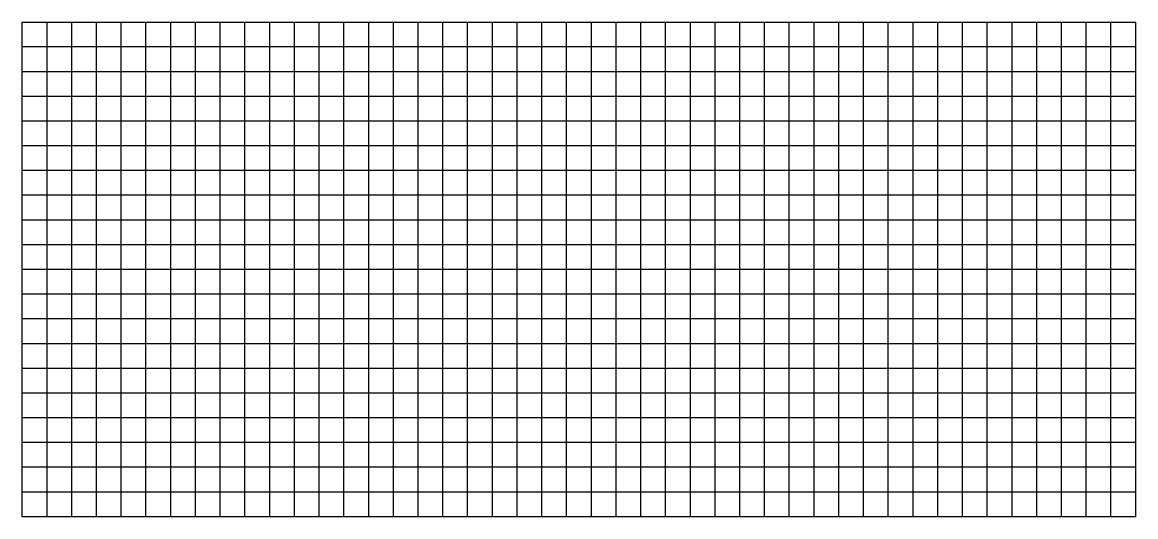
# Model space of a CAD drawing. Header units: millimetres. Extents: x -2324 to 2176, y 3192 to 5192.
import ezdxf

# ---------------------------------------------------------------- set-up
doc = ezdxf.new("R2010")
doc.units = ezdxf.units.MM

msp = doc.modelspace()

# ---------------------------------------------------------------- linework, layer by layer
for p, q in [((-2323.7, 3191.9), (-2323.7, 5191.9)), ((-2323.7, 5191.9), (2176.3, 5191.9)), ((-2223.7, 3191.9), (-2223.7, 5191.9)), ((-2123.7, 3191.9), (-2123.7, 5191.9)), ((-2023.7, 3191.9), (-2023.7, 5191.9)), ((-1923.7, 3191.9), (-1923.7, 5191.9)), ((-1823.7, 3191.9), (-1823.7, 5191.9)), ((-1723.7, 3191.9), (-1723.7, 5191.9)), ((-1623.7, 3191.9), (-1623.7, 5191.9)), ((-1523.7, 3191.9), (-1523.7, 5191.9)), ((-1423.7, 3191.9), (-1423.7, 5191.9)), ((-1323.7, 3191.9), (-1323.7, 5191.9)), ((-1223.7, 3191.9), (-1223.7, 5191.9)), ((-1123.7, 3191.9), (-1123.7, 5191.9)), ((-1023.7, 3191.9), (-1023.7, 5191.9)), ((-923.7, 3191.9), (-923.7, 5191.9)), ((-823.7, 3191.9), (-823.7, 5191.9)), ((-723.7, 3191.9), (-723.7, 5191.9)), ((-623.7, 3191.9), (-623.7, 5191.9)), ((-523.7, 3191.9), (-523.7, 5191.9)), ((-423.7, 3191.9), (-423.7, 5191.9)), ((-323.7, 3191.9), (-323.7, 5191.9)), ((-223.7, 3191.9), (-223.7, 5191.9)), ((-123.7, 3191.9), (-123.7, 5191.9)), ((-23.7, 3191.9), (-23.7, 5191.9)), ((76.3, 3191.9), (76.3, 5191.9)), ((176.3, 3191.9), (176.3, 5191.9)), ((276.3, 3191.9), (276.3, 5191.9)), ((376.3, 3191.9), (376.3, 5191.9)), ((476.3, 3191.9), (476.3, 5191.9)), ((576.3, 3191.9), (576.3, 5191.9)), ((676.3, 3191.9), (676.3, 5191.9)), ((776.3, 3191.9), (776.3, 5191.9)), ((876.3, 3191.9), (876.3, 5191.9)), ((976.3, 3191.9), (976.3, 5191.9)), ((1076.3, 3191.9), (1076.3, 5191.9)), ((1176.3, 3191.9), (1176.3, 5191.9)), ((1276.3, 3191.9), (1276.3, 5191.9)), ((1376.3, 3191.9), (1376.3, 5191.9)), ((1476.3, 3191.9), (1476.3, 5191.9)), ((1576.3, 3191.9), (1576.3, 5191.9)), ((1676.3, 3191.9), (1676.3, 5191.9)), ((1776.3, 3191.9), (1776.3, 5191.9)), ((1876.3, 3191.9), (1876.3, 5191.9)), ((1976.3, 3191.9), (1976.3, 5191.9)), ((2076.3, 3191.9), (2076.3, 5191.9)), ((2176.3, 3191.9), (2176.3, 5191.9)), ((2176.3, 5091.9), (-2323.7, 5091.9)), ((2176.3, 4991.9), (-2323.7, 4991.9)), ((2176.3, 4891.9), (-2323.7, 4891.9)), ((2176.3, 4791.9), (-2323.7, 4791.9)), ((2176.3, 4691.9), (-2323.7, 4691.9)), ((2176.3, 4591.9), (-2323.7, 4591.9)), ((2176.3, 4491.9), (-2323.7, 4491.9)), ((2176.3, 4391.9), (-2323.7, 4391.9)), ((2176.3, 4291.9), (-2323.7, 4291.9)), ((2176.3, 4191.9), (-2323.7, 4191.9)), ((2176.3, 4091.9), (-2323.7, 4091.9)), ((2176.3, 3991.9), (-2323.7, 3991.9)), ((2176.3, 3891.9), (-2323.7, 3891.9)), ((2176.3, 3791.9), (-2323.7, 3791.9)), ((2176.3, 3691.9), (-2323.7, 3691.9)), ((2176.3, 3591.9), (-2323.7, 3591.9)), ((2176.3, 3491.9), (-2323.7, 3491.9)), ((2176.3, 3391.9), (-2323.7, 3391.9)), ((2176.3, 3291.9), (-2323.7, 3291.9)), ((2176.3, 3191.9), (-2323.7, 3191.9))]:
    msp.add_line(p, q)

doc.saveas('drawing.dxf')
